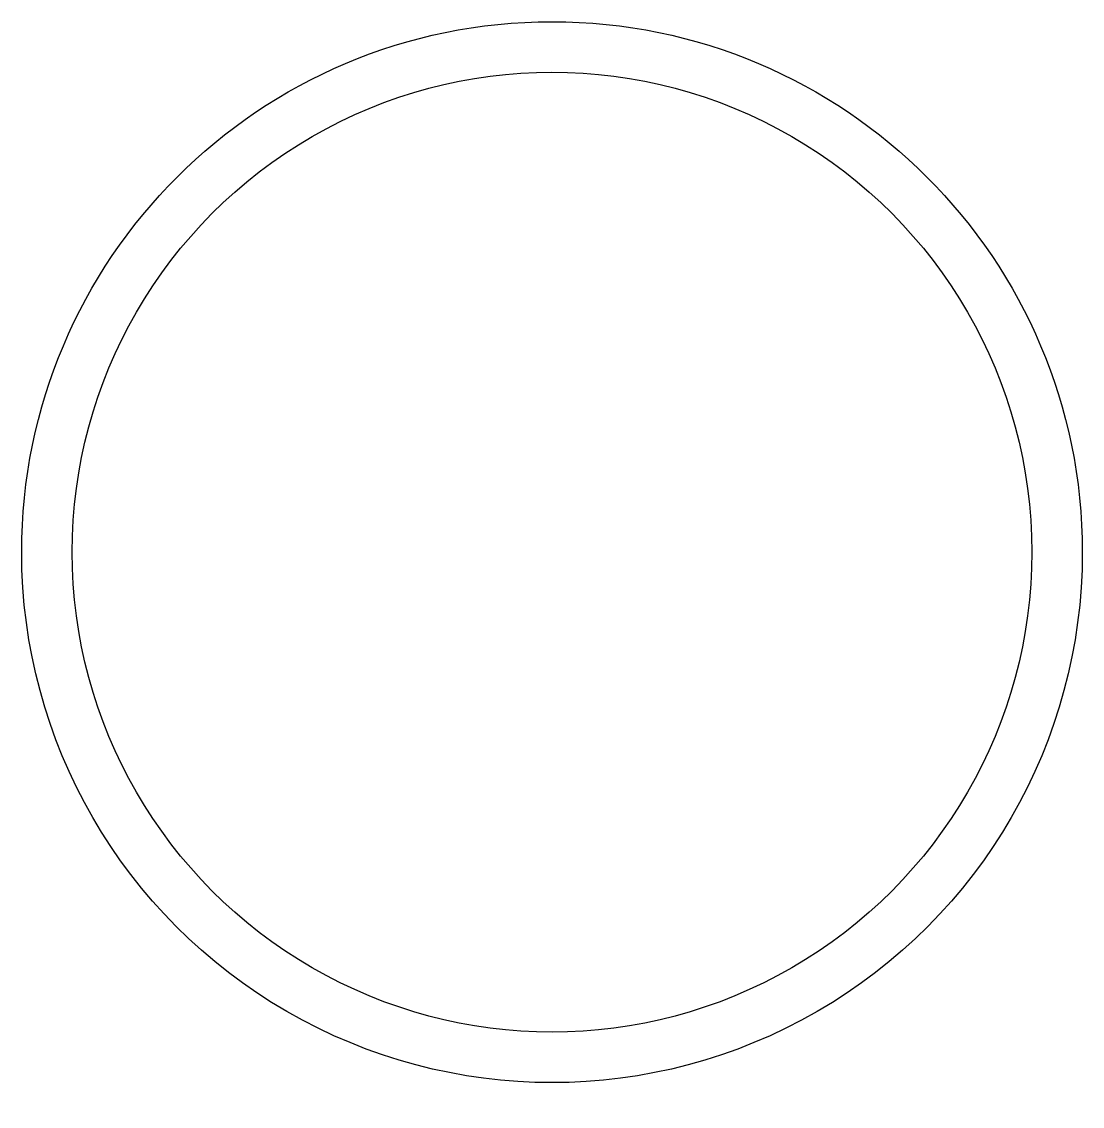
# Model space of a CAD drawing. Extents: x 0 to 105, y -2 to 105.
import ezdxf

# ---------------------------------------------------------------- set-up
doc = ezdxf.new("R2010")
doc.units = 0
doc.layers.add('Layer_1', color=7, linetype='CONTINUOUS')

msp = doc.modelspace()

# ---------------------------------------------------------------- linework, layer by layer
at = {"layer": 'Layer_1', "color": 7}
for points in [[(99.999999, 52.500012)], [(104.999999, 52.500001)]]:
    msp.add_lwpolyline(points, close=True, dxfattribs=at)
for points in [[(-0.000001, 52.500002), (-0.000001, 81.494951), (23.50505, 105.000001), (52.499999, 105.000001)], [(52.499999, 105.000001), (81.494949, 105.000001), (104.999999, 81.49495), (104.999999, 52.500001)], [(28.749999, 93.636219), (43.44655, 102.121276), (61.553448, 102.121276), (76.249999, 93.636219)], [(4.999999, 52.500012), (4.999999, 69.470128), (14.053448, 85.151161), (28.749999, 93.636219)], [(76.249999, 93.636219), (90.94655, 85.151161), (99.999999, 69.470128), (99.999999, 52.500012)], [(26.249999, 7.033668), (10.006442, 16.41189), (-0.000001, 33.743559), (-0.000001, 52.500002)], [(28.749999, 11.363805), (14.053448, 19.848863), (4.999999, 35.529896), (4.999999, 52.500012)], [(99.999999, 52.500012), (99.999999, 35.529896), (90.94655, 19.848863), (76.249999, 11.363805)], [(104.999999, 52.500002), (104.999999, 33.743559), (94.993556, 16.41189), (78.749999, 7.033668)], [(76.249999, 11.363805), (61.553448, 2.878748), (43.44655, 2.878748), (28.749999, 11.363805)], [(78.749999, 7.033668), (62.506442, -2.344553), (42.493556, -2.344553), (26.249999, 7.033668)]]:
    msp.add_open_spline(points, degree=3, dxfattribs=at)

doc.saveas('drawing.dxf')
